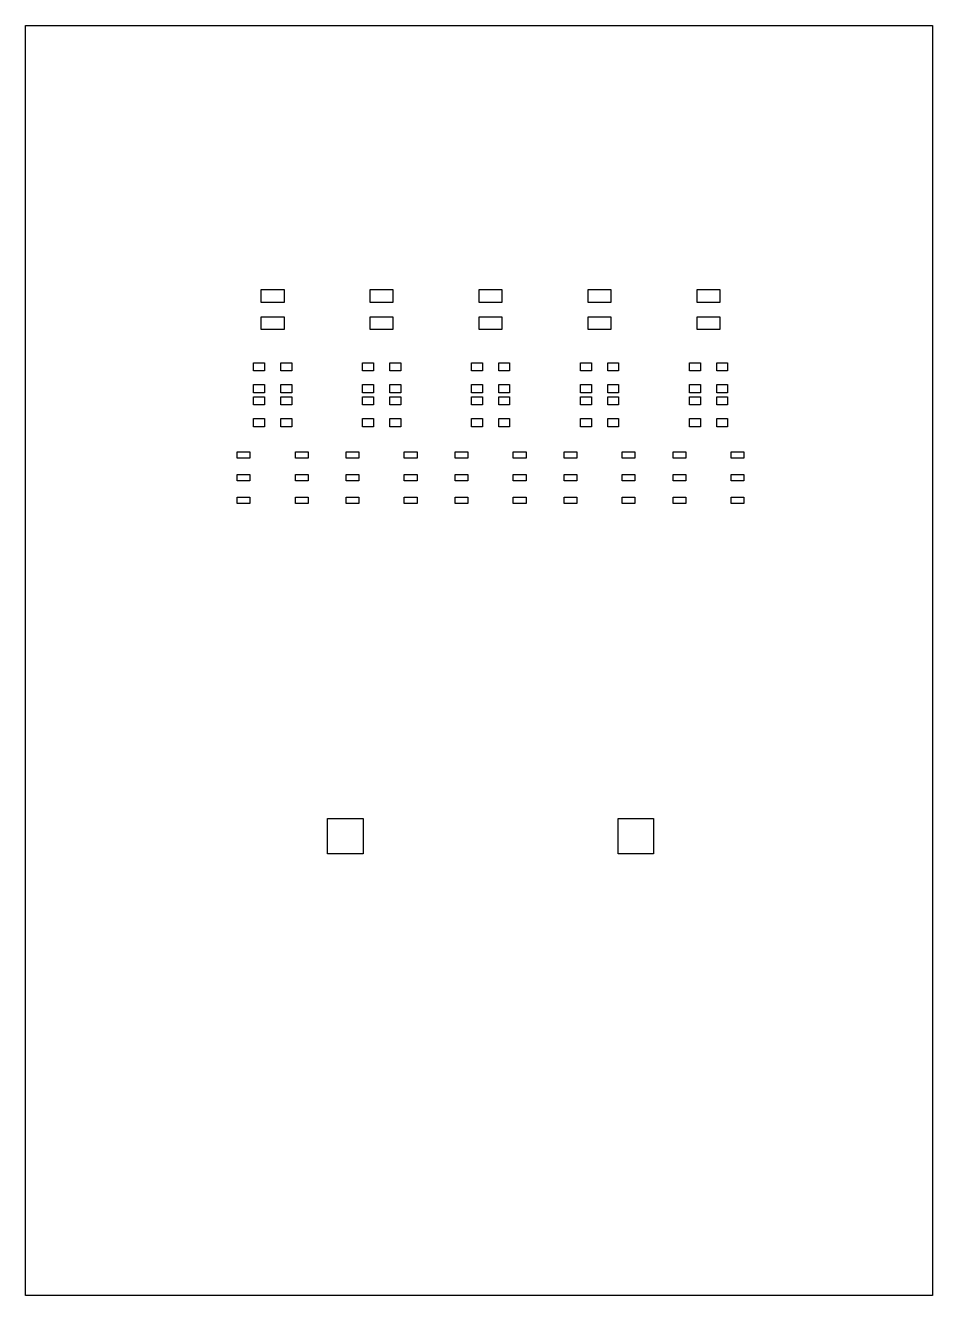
# Model space of a CAD drawing. Extents: x 25 to 125, y 135 to 275.
import ezdxf

# ---------------------------------------------------------------- set-up
doc = ezdxf.new("R2010")
doc.units = 0
doc.layers.add('Layer_1', color=7, linetype='CONTINUOUS')

msp = doc.modelspace()

# ---------------------------------------------------------------- linework, layer by layer
at = {"layer": 'Layer_1', "color": 1}
msp.add_lwpolyline([(25.123335, 274.871117), (125.023337, 274.871117), (125.023337, 134.971107), (25.123335, 134.971107)], close=True, dxfattribs=at)
at = {"layer": 'Layer_1', "color": 7}
for points in [[(51.100284, 245.765596), (53.601226, 245.765596), (53.601226, 244.367013), (51.100284, 244.367013)], [(63.099232, 245.765596), (65.600174, 245.765596), (65.600174, 244.367013), (63.099232, 244.367013)], [(75.100719, 245.765596), (77.599121, 245.765596), (77.599121, 244.367013), (75.100719, 244.367013)], [(87.099666, 245.765596), (89.600608, 245.765596), (89.600608, 244.367013), (87.099666, 244.367013)], [(99.101155, 245.765596), (101.59956, 245.765596), (101.59956, 244.367013), (99.101155, 244.367013)], [(51.100284, 242.765859), (53.601226, 242.765859), (53.601226, 241.367276), (51.100284, 241.367276)], [(63.099232, 242.765859), (65.600174, 242.765859), (65.600174, 241.367276), (63.099232, 241.367276)], [(75.100719, 242.765859), (77.599121, 242.765859), (77.599121, 241.367276), (75.100719, 241.367276)], [(87.099666, 242.765859), (89.600608, 242.765859), (89.600608, 241.367276), (87.099666, 241.367276)], [(99.101155, 242.765859), (101.59956, 242.765859), (101.59956, 241.367276), (99.101155, 241.367276)], [(50.249385, 237.716344), (51.449849, 237.716344), (51.449849, 236.8156), (50.249385, 236.8156)], [(53.249122, 237.716344), (54.449586, 237.716344), (54.449586, 236.8156), (53.249122, 236.8156)], [(62.250873, 237.716344), (63.451336, 237.716344), (63.451336, 236.8156), (62.250873, 236.8156)], [(65.250609, 237.716344), (66.451073, 237.716344), (66.451073, 236.8156), (65.250609, 236.8156)], [(74.24982, 237.716344), (75.450284, 237.716344), (75.450284, 236.8156), (74.24982, 236.8156)], [(77.249556, 237.716344), (78.450021, 237.716344), (78.450021, 236.8156), (77.249556, 236.8156)], [(86.251308, 237.716344), (87.44923, 237.716344), (87.44923, 236.8156), (86.251308, 236.8156)], [(89.251046, 237.716344), (90.448968, 237.716344), (90.448968, 236.8156), (89.251046, 236.8156)], [(98.250255, 237.716344), (99.45072, 237.716344), (99.45072, 236.8156), (98.250255, 236.8156)], [(101.24999, 237.716344), (102.45045, 237.716344), (102.45045, 236.8156), (101.24999, 236.8156)], [(50.249385, 235.316047), (51.449849, 235.316047), (51.449849, 234.415303), (50.249385, 234.415303)], [(53.249122, 235.316047), (54.449586, 235.316047), (54.449586, 234.415303), (53.249122, 234.415303)], [(62.250873, 235.316047), (63.451336, 235.316047), (63.451336, 234.415303), (62.250873, 234.415303)], [(65.250609, 235.316047), (66.451073, 235.316047), (66.451073, 234.415303), (65.250609, 234.415303)], [(74.24982, 235.316047), (75.450284, 235.316047), (75.450284, 234.415303), (74.24982, 234.415303)], [(77.249556, 235.316047), (78.450021, 235.316047), (78.450021, 234.415303), (77.249556, 234.415303)], [(86.251308, 235.316047), (87.44923, 235.316047), (87.44923, 234.415303), (86.251308, 234.415303)], [(89.251046, 235.316047), (90.448968, 235.316047), (90.448968, 234.415303), (89.251046, 234.415303)], [(98.250255, 235.316047), (99.45072, 235.316047), (99.45072, 234.415303), (98.250255, 234.415303)], [(101.24999, 235.316047), (102.45045, 235.316047), (102.45045, 234.415303), (101.24999, 234.415303)], [(50.249385, 233.967308), (51.449849, 233.967308), (51.449849, 233.066564), (50.249385, 233.066564)], [(53.249122, 233.967308), (54.449586, 233.967308), (54.449586, 233.066564), (53.249122, 233.066564)], [(62.250873, 233.967308), (63.451336, 233.967308), (63.451336, 233.066564), (62.250873, 233.066564)], [(65.250609, 233.967308), (66.451073, 233.967308), (66.451073, 233.066564), (65.250609, 233.066564)], [(74.24982, 233.967308), (75.450284, 233.967308), (75.450284, 233.066564), (74.24982, 233.066564)], [(77.249556, 233.967308), (78.450021, 233.967308), (78.450021, 233.066564), (77.249556, 233.066564)], [(86.251308, 233.967308), (87.44923, 233.967308), (87.44923, 233.066564), (86.251308, 233.066564)], [(89.251046, 233.967308), (90.448968, 233.967308), (90.448968, 233.066564), (89.251046, 233.066564)], [(98.250255, 233.967308), (99.45072, 233.967308), (99.45072, 233.066564), (98.250255, 233.066564)], [(101.24999, 233.967308), (102.45045, 233.967308), (102.45045, 233.066564), (101.24999, 233.066564)], [(50.249385, 231.567011), (51.449849, 231.567011), (51.449849, 230.666267), (50.249385, 230.666267)], [(53.249122, 231.567011), (54.449586, 231.567011), (54.449586, 230.666267), (53.249122, 230.666267)], [(62.250873, 231.567011), (63.451336, 231.567011), (63.451336, 230.666267), (62.250873, 230.666267)], [(65.250609, 231.567011), (66.451073, 231.567011), (66.451073, 230.666267), (65.250609, 230.666267)], [(74.24982, 231.567011), (75.450284, 231.567011), (75.450284, 230.666267), (74.24982, 230.666267)], [(77.249556, 231.567011), (78.450021, 231.567011), (78.450021, 230.666267), (77.249556, 230.666267)], [(86.251308, 231.567011), (87.44923, 231.567011), (87.44923, 230.666267), (86.251308, 230.666267)], [(89.251046, 231.567011), (90.448968, 231.567011), (90.448968, 230.666267), (89.251046, 230.666267)], [(98.250255, 231.567011), (99.45072, 231.567011), (99.45072, 230.666267), (98.250255, 230.666267)], [(101.24999, 231.567011), (102.45045, 231.567011), (102.45045, 230.666267), (101.24999, 230.666267)], [(48.451067, 227.917035), (49.84965, 227.917035), (49.84965, 227.21695), (48.451067, 227.21695)], [(54.84932, 227.917035), (56.250444, 227.917035), (56.250444, 227.21695), (54.84932, 227.21695)], [(60.450014, 227.917035), (61.851138, 227.917035), (61.851138, 227.21695), (60.450014, 227.21695)], [(66.850808, 227.917035), (68.249391, 227.917035), (68.249391, 227.21695), (66.850808, 227.21695)], [(72.448962, 227.917035), (73.850086, 227.917035), (73.850086, 227.21695), (72.448962, 227.21695)], [(78.849756, 227.917035), (80.250878, 227.917035), (80.250878, 227.21695), (78.849756, 227.21695)], [(84.450448, 227.917035), (85.849033, 227.917035), (85.849033, 227.21695), (84.450448, 227.21695)], [(90.851243, 227.917035), (92.249825, 227.917035), (92.249825, 227.21695), (90.851243, 227.21695)], [(96.449398, 227.917035), (97.85052, 227.917035), (97.85052, 227.21695), (96.449398, 227.21695)], [(102.85019, 227.917035), (104.25131, 227.917035), (104.25131, 227.21695), (102.85019, 227.21695)], [(48.451067, 225.415137), (49.84965, 225.415137), (49.84965, 224.715053), (48.451067, 224.715053)], [(54.84932, 225.415137), (56.250444, 225.415137), (56.250444, 224.715053), (54.84932, 224.715053)], [(60.450014, 225.415137), (61.851138, 225.415137), (61.851138, 224.715053), (60.450014, 224.715053)], [(66.850808, 225.415137), (68.249391, 225.415137), (68.249391, 224.715053), (66.850808, 224.715053)], [(72.448962, 225.415137), (73.850086, 225.415137), (73.850086, 224.715053), (72.448962, 224.715053)], [(78.849756, 225.415137), (80.250878, 225.415137), (80.250878, 224.715053), (78.849756, 224.715053)], [(84.450448, 225.415137), (85.849033, 225.415137), (85.849033, 224.715053), (84.450448, 224.715053)], [(90.851243, 225.415137), (92.249825, 225.415137), (92.249825, 224.715053), (90.851243, 224.715053)], [(96.449398, 225.415137), (97.85052, 225.415137), (97.85052, 224.715053), (96.449398, 224.715053)], [(102.85019, 225.415137), (104.25131, 225.415137), (104.25131, 224.715053), (102.85019, 224.715053)], [(48.451067, 222.91578), (49.84965, 222.91578), (49.84965, 222.215696), (48.451067, 222.215696)], [(54.84932, 222.91578), (56.250444, 222.91578), (56.250444, 222.215696), (54.84932, 222.215696)], [(60.450014, 222.91578), (61.851138, 222.91578), (61.851138, 222.215696), (60.450014, 222.215696)], [(66.850808, 222.91578), (68.249391, 222.91578), (68.249391, 222.215696), (66.850808, 222.215696)], [(72.448962, 222.91578), (73.850086, 222.91578), (73.850086, 222.215696), (72.448962, 222.215696)], [(78.849756, 222.91578), (80.250878, 222.91578), (80.250878, 222.215696), (78.849756, 222.215696)], [(84.450448, 222.91578), (85.849033, 222.91578), (85.849033, 222.215696), (84.450448, 222.215696)], [(90.851243, 222.91578), (92.249825, 222.91578), (92.249825, 222.215696), (90.851243, 222.215696)], [(96.449398, 222.91578), (97.85052, 222.91578), (97.85052, 222.215696), (96.449398, 222.215696)], [(102.85019, 222.91578), (104.25131, 222.91578), (104.25131, 222.215696), (102.85019, 222.215696)], [(58.400236, 187.51584), (62.300717, 187.51584), (62.300717, 183.61536), (58.400236, 183.61536)], [(90.399123, 187.51584), (94.299605, 187.51584), (94.299605, 183.61536), (90.399123, 183.61536)]]:
    msp.add_lwpolyline(points, close=True, dxfattribs=at)

doc.saveas('drawing.dxf')
